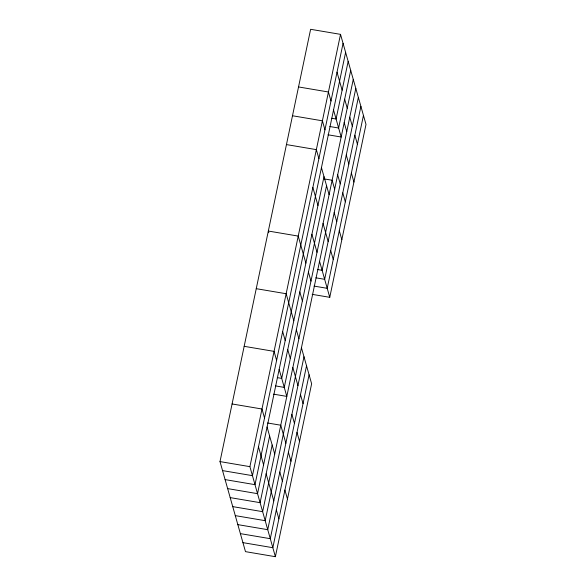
<?xml version="1.0" encoding="UTF-8"?>
<svg xmlns="http://www.w3.org/2000/svg" width="586" height="586" viewBox="0 0 586 586"><rect width="100%" height="100%" fill="white"/><g stroke="black" fill="none" stroke-linecap="round" stroke-linejoin="round"><path stroke-width="0.88" d="M301.438 347.762L311.627 383.779L275.383 556.7L245.483 551.646L219.999 461.592L310.617 29.3L340.517 34.354L366.001 124.408L329.757 297.322L312.162 294.348M275.383 556.7L249.9 466.654L340.517 34.354M343.066 43.357L252.449 475.656L222.548 470.602M345.615 52.366L254.998 484.659L225.097 479.604M269.626 436.028L257.547 493.668L227.646 488.607M323.999 176.65L281.712 378.388L277.317 377.64M348.165 61.369L336.078 119.009L331.683 118.262M272.175 445.03L260.096 502.671L230.195 497.617M326.549 185.652L284.261 387.39L275.464 385.903M350.714 70.371L338.627 128.012L329.837 126.525M353.263 79.381L262.645 511.673L232.737 506.619M355.805 88.383L265.194 520.683L235.286 515.629M303.988 356.764L267.743 529.685L237.835 524.631M358.354 97.393L322.11 270.307L317.715 269.567M306.537 365.774L270.285 538.688L240.385 533.634M360.903 106.396L324.659 279.31L315.861 277.823M309.086 374.776L272.834 547.698L242.934 542.643M363.452 115.398L327.208 288.319L314.015 286.085M298.53 86.94L328.438 91.995L330.987 100.997M292.495 115.757L322.395 120.811L324.944 129.821M327.984 134.787L341.177 137.021L333.537 110.007M286.451 144.581L316.352 149.635L318.901 158.638M324.197 178.913L332.115 180.246L334.665 189.256M256.243 288.678L286.151 293.733L293.791 320.747M244.164 346.319L274.065 351.373L276.614 360.375M273.618 394.166L286.81 396.4L279.163 369.385M232.078 403.959L261.986 409.013L264.535 418.016M267.575 422.989L280.767 425.216L285.865 443.228M219.999 461.592L249.9 466.654M337.023 72.181L342.121 90.193M344.671 99.195L347.22 108.198M349.769 117.207L352.318 126.21M354.867 135.212L357.409 144.222M344.202 122.606L346.744 131.616M346.275 155.026L348.824 164.036M351.373 173.038L353.922 182.041M337.683 174.84L340.232 183.85M342.781 192.853L345.33 201.855M321.45 167.64L329.098 194.662M334.188 212.667L336.738 221.676M339.287 230.679L341.836 239.681M312.865 187.461L317.956 205.466M323.054 223.478L328.153 241.491M330.702 250.493L333.244 259.495M311.92 234.29L317.011 252.295M319.56 261.305L329.757 297.322M305.877 263.107L298.23 236.092L268.329 231.038L268.791 232.679M308.426 272.109L310.976 281.119M299.834 291.931L302.383 300.933M296.34 329.75L298.889 338.759M282.657 331.559L285.206 340.561M287.755 349.564L290.304 358.573M292.846 367.576L297.944 385.588M300.493 394.59L303.043 403.6M291.901 414.405L294.45 423.414M296.999 432.417L299.549 441.419M288.415 452.231L290.956 461.233M267.084 427.018L274.724 454.033M279.822 472.045L282.371 481.047M284.921 490.057L287.47 499.06M258.492 446.832L263.59 464.845M266.139 473.847L273.779 500.869M276.328 509.871L278.877 518.874"/></g></svg>
